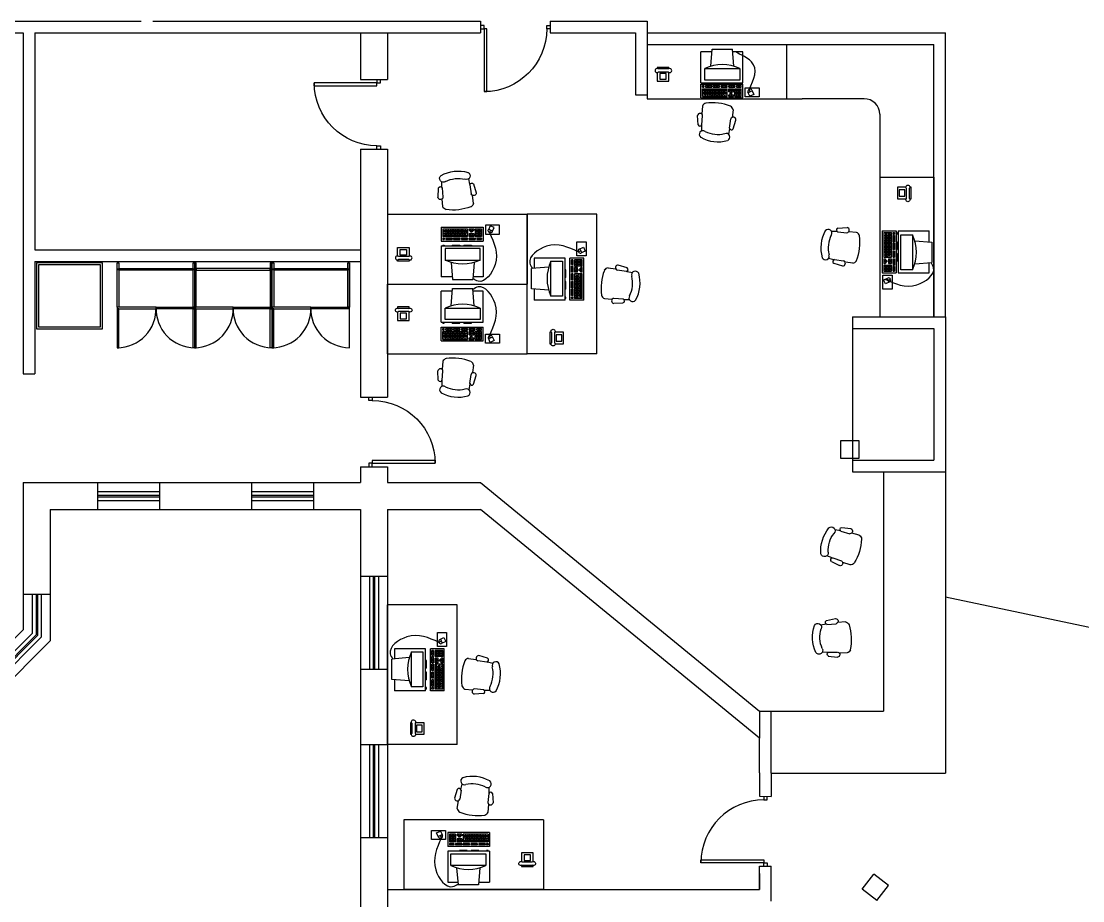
# Model space of a CAD drawing. Extents: x -211487 to 129179, y -113885 to 115281.
# Drawn here: x -31466 to -17771, y -102963 to -91615 of the extents above; entities that cross this region are included whole.
import ezdxf

# ---------------------------------------------------------------- set-up
doc = ezdxf.new("R2010")
doc.units = 0
doc.layers.get('0').update_dxf_attribs({"linetype": 'CONTINUOUS'})
for name, color, linetype in [('00 Furniture and Equp', 7, 'CONTINUOUS'), ('BLD-PART', 7, 'CONTINUOUS'), ('BLD-STRUCT', 7, 'CONTINUOUS'), ('DOOR', 7, 'CONTINUOUS'), ('FURNITURE', 7, 'CONTINUOUS'), ('New Works', 7, 'CONTINUOUS')]:
    doc.layers.add(name, color=color, linetype=linetype)

# ---------------------------------------------------------------- blocks, each defined once
blk = doc.blocks.new('DOORX')
for p, q in [((0.05, 0), (0.05, 0.9)), ((0.05, 0.9), (0.09, 0.9)), ((0.09, 0.9), (0.09, 0)), ((0, 0), (0.05, 0)), ((0.09, 0), (0.05, 0)), ((0.05, 0), (0.05, -0.05)), ((0.05, -0.05), (0, -0.05)), ((0.95, 0), (0.95, -0.05)), ((1, 0), (0.95, 0)), ((0.95, -0.05), (1, -0.05))]:
    blk.add_line(p, q)
blk.add_arc((0.05, 0), 0.9, 0, 90)
blk = doc.blocks.new('STANDARD')
blk.add_blockref('DOORX', (0.537, 0.256))
blk = doc.blocks.new('SWIVEL-CHAIR')
for p, q in [((-0.313, 0.183), (-0.383, 0.176)), ((-0.308, 0.229), (-0.191, 0.25)), ((-0.304, 0.18), (-0.185, 0.183)), ((-0.064, 0.2), (-0.161, 0.197)), ((-0.313, -0.183), (-0.383, -0.176)), ((-0.308, -0.229), (-0.191, -0.25)), ((-0.304, -0.18), (-0.185, -0.183)), ((-0.064, -0.2), (-0.161, -0.197))]:
    blk.add_line(p, q)
for centre, radius, start, end in [((-0.047, 0), 0.453, 157.2611, 202.7389), ((-0.424, 0.15), 0.048, 330.3175, 148.735), ((-0.298, 0.205), 0.0258, 112.2235, 257.7173), ((-0.193, 0.216), 0.0341, 284.0068, 86.4868), ((-0.08, 0.137), 0.0651, 22.4327, 75.4917), ((-0.656, 0), 0.656, 345.758, 14.242), ((-0.04, 0), 0.364, 159.7134, 200.2866), ((-0.424, -0.15), 0.048, 211.265, 29.6825), ((-0.298, -0.205), 0.0258, 102.2827, 247.7765), ((-0.193, -0.216), 0.0341, 273.5132, 75.9932), ((-0.08, -0.137), 0.0651, 284.5083, 337.5673)]:
    blk.add_arc(centre, radius, start, end)
blk = doc.blocks.new('PHONE2')
for p, q in [((731.465, 499.332), (731.615, 499.332)), ((731.465, 499.314), (731.465, 499.332)), ((731.615, 499.332), (731.615, 499.316)), ((731.465, 499.155), (731.465, 499.268)), ((731.469, 499.312), (731.604, 499.312)), ((731.471, 499.272), (731.601, 499.272)), ((731.615, 499.266), (731.615, 499.155)), ((731.615, 499.155), (731.465, 499.155))]:
    blk.add_line(p, q)
blk.add_lwpolyline([(731.499, 499.252), (731.581, 499.252), (731.581, 499.179), (731.499, 499.179)], close=True)
for centre, start, end in [((731.454, 499.291), 55.297, 312.206), ((731.618, 499.291), 227.794, 124.703)]:
    blk.add_arc(centre, 0.0256, start, end)
blk = doc.blocks.new('COMPUTER')
for p, q in [((180.579, 126.474), (180.598, 126.696)), ((180.598, 126.696), (180.858, 126.696)), ((180.878, 126.474), (180.858, 126.696)), ((180.452, 126.262), (180.452, 126.662)), ((180.595, 126.662), (180.452, 126.662)), ((180.992, 126.662), (180.861, 126.662)), ((180.992, 126.262), (180.992, 126.662)), ((180.503, 126.296), (180.503, 126.446)), ((180.503, 126.446), (180.953, 126.446)), ((180.953, 126.446), (180.953, 126.296)), ((180.953, 126.296), (180.503, 126.296)), ((180.452, 126.262), (180.992, 126.262)), ((180.452, 126.021), (180.452, 126.201)), ((180.452, 126.201), (180.992, 126.201)), ((180.472, 126.252), (180.472, 126.262)), ((180.472, 126.252), (180.492, 126.252)), ((180.472, 126.161), (180.472, 126.181)), ((180.472, 126.181), (180.492, 126.181)), ((180.472, 126.161), (180.492, 126.161)), ((180.472, 126.121), (180.472, 126.141)), ((180.472, 126.141), (180.792, 126.141)), ((180.492, 126.252), (180.492, 126.262)), ((180.492, 126.161), (180.492, 126.181)), ((180.492, 126.121), (180.492, 126.141)), ((180.512, 126.181), (180.592, 126.181)), ((180.512, 126.161), (180.512, 126.181)), ((180.512, 126.161), (180.592, 126.161)), ((180.512, 126.121), (180.512, 126.141)), ((180.532, 126.161), (180.532, 126.181)), ((180.532, 126.121), (180.532, 126.141)), ((180.552, 126.161), (180.552, 126.181)), ((180.552, 126.121), (180.552, 126.141)), ((180.572, 126.161), (180.572, 126.181)), ((180.572, 126.121), (180.572, 126.141)), ((180.592, 126.252), (180.592, 126.262)), ((180.592, 126.252), (180.692, 126.252)), ((180.592, 126.161), (180.592, 126.181)), ((180.592, 126.121), (180.592, 126.141)), ((180.612, 126.181), (180.692, 126.181)), ((180.612, 126.161), (180.612, 126.181)), ((180.612, 126.161), (180.692, 126.161)), ((180.612, 126.121), (180.612, 126.141)), ((180.632, 126.161), (180.632, 126.181)), ((180.632, 126.121), (180.632, 126.141)), ((180.652, 126.161), (180.652, 126.181)), ((180.652, 126.121), (180.652, 126.141)), ((180.672, 126.161), (180.672, 126.181)), ((180.672, 126.121), (180.672, 126.141)), ((180.692, 126.252), (180.692, 126.262)), ((180.692, 126.161), (180.692, 126.181)), ((180.692, 126.121), (180.692, 126.141)), ((180.712, 126.181), (180.792, 126.181)), ((180.712, 126.161), (180.712, 126.181)), ((180.712, 126.161), (180.792, 126.161)), ((180.712, 126.121), (180.712, 126.141)), ((180.732, 126.161), (180.732, 126.181)), ((180.732, 126.121), (180.732, 126.141)), ((180.742, 126.252), (180.742, 126.262)), ((180.742, 126.252), (180.842, 126.252)), ((180.752, 126.161), (180.752, 126.181)), ((180.752, 126.121), (180.752, 126.141)), ((180.772, 126.161), (180.772, 126.181)), ((180.792, 126.161), (180.792, 126.181)), ((180.792, 126.121), (180.792, 126.141)), ((180.812, 126.181), (180.892, 126.181)), ((180.812, 126.161), (180.812, 126.181)), ((180.812, 126.161), (180.892, 126.161)), ((180.812, 126.141), (180.872, 126.141)), ((180.812, 126.121), (180.812, 126.141)), ((180.832, 126.161), (180.832, 126.181)), ((180.832, 126.121), (180.832, 126.141)), ((180.842, 126.252), (180.842, 126.262)), ((180.852, 126.161), (180.852, 126.181)), ((180.852, 126.121), (180.852, 126.141)), ((180.872, 126.161), (180.872, 126.181)), ((180.872, 126.121), (180.872, 126.141)), ((180.892, 126.161), (180.892, 126.181)), ((180.892, 126.141), (180.972, 126.141)), ((180.892, 126.041), (180.892, 126.141)), ((180.912, 126.181), (180.972, 126.181)), ((180.912, 126.161), (180.912, 126.181)), ((180.912, 126.161), (180.972, 126.161)), ((180.912, 126.041), (180.912, 126.141)), ((180.932, 126.161), (180.932, 126.181)), ((180.932, 126.041), (180.932, 126.141)), ((180.952, 126.161), (180.952, 126.181)), ((180.952, 126.041), (180.952, 126.141)), ((180.972, 126.161), (180.972, 126.181)), ((180.972, 126.041), (180.972, 126.141)), ((180.992, 126.021), (180.992, 126.201)), ((180.452, 126.021), (180.992, 126.021)), ((180.472, 126.041), (180.472, 126.121)), ((180.472, 126.121), (180.792, 126.121)), ((180.472, 126.101), (180.772, 126.101)), ((180.472, 126.081), (180.792, 126.081)), ((180.472, 126.061), (180.792, 126.061)), ((180.472, 126.041), (180.792, 126.041)), ((180.502, 126.101), (180.502, 126.121)), ((180.502, 126.061), (180.502, 126.081)), ((180.512, 126.081), (180.512, 126.101)), ((180.512, 126.041), (180.512, 126.061)), ((180.522, 126.101), (180.522, 126.121)), ((180.522, 126.061), (180.522, 126.081)), ((180.532, 126.081), (180.532, 126.101)), ((180.542, 126.101), (180.542, 126.121)), ((180.542, 126.061), (180.542, 126.081)), ((180.542, 126.041), (180.542, 126.061)), ((180.552, 126.081), (180.552, 126.101)), ((180.562, 126.101), (180.562, 126.121)), ((180.562, 126.061), (180.562, 126.081)), ((180.572, 126.081), (180.572, 126.101)), ((180.572, 126.041), (180.572, 126.061)), ((180.582, 126.101), (180.582, 126.121)), ((180.582, 126.061), (180.582, 126.081)), ((180.592, 126.081), (180.592, 126.101)), ((180.592, 126.041), (180.592, 126.061)), ((180.602, 126.101), (180.602, 126.121)), ((180.602, 126.061), (180.602, 126.081)), ((180.612, 126.081), (180.612, 126.101)), ((180.612, 126.041), (180.612, 126.061)), ((180.622, 126.101), (180.622, 126.121)), ((180.622, 126.061), (180.622, 126.081)), ((180.632, 126.081), (180.632, 126.101)), ((180.632, 126.041), (180.632, 126.061)), ((180.642, 126.101), (180.642, 126.121)), ((180.642, 126.061), (180.642, 126.081)), ((180.652, 126.081), (180.652, 126.101)), ((180.652, 126.041), (180.652, 126.061)), ((180.662, 126.101), (180.662, 126.121)), ((180.662, 126.061), (180.662, 126.081)), ((180.672, 126.081), (180.672, 126.101)), ((180.672, 126.041), (180.672, 126.061)), ((180.682, 126.101), (180.682, 126.121)), ((180.682, 126.061), (180.682, 126.081)), ((180.692, 126.081), (180.692, 126.101)), ((180.692, 126.041), (180.692, 126.061)), ((180.702, 126.101), (180.702, 126.121)), ((180.702, 126.061), (180.702, 126.081)), ((180.712, 126.081), (180.712, 126.101)), ((180.712, 126.041), (180.712, 126.061)), ((180.722, 126.101), (180.722, 126.121)), ((180.722, 126.061), (180.722, 126.081)), ((180.732, 126.081), (180.732, 126.101)), ((180.732, 126.041), (180.732, 126.061)), ((180.742, 126.101), (180.742, 126.121)), ((180.742, 126.061), (180.742, 126.081)), ((180.752, 126.081), (180.752, 126.101)), ((180.762, 126.101), (180.762, 126.121)), ((180.762, 126.041), (180.762, 126.061)), ((180.772, 126.081), (180.772, 126.101)), ((180.792, 126.061), (180.792, 126.121)), ((180.792, 126.041), (180.792, 126.061)), ((180.812, 126.101), (180.812, 126.121)), ((180.812, 126.121), (180.872, 126.121)), ((180.812, 126.101), (180.872, 126.101)), ((180.812, 126.061), (180.872, 126.061)), ((180.812, 126.041), (180.812, 126.061)), ((180.812, 126.041), (180.872, 126.041)), ((180.832, 126.101), (180.832, 126.121)), ((180.832, 126.081), (180.852, 126.081)), ((180.832, 126.041), (180.832, 126.081)), ((180.852, 126.101), (180.852, 126.121)), ((180.852, 126.041), (180.852, 126.081)), ((180.872, 126.101), (180.872, 126.121)), ((180.872, 126.041), (180.872, 126.061)), ((180.892, 126.121), (180.972, 126.121)), ((180.892, 126.101), (180.972, 126.101)), ((180.892, 126.081), (180.972, 126.081)), ((180.892, 126.061), (180.972, 126.061)), ((180.892, 126.041), (180.972, 126.041)), ((181.085, 126.002), (181.06, 126.056)), ((181.115, 126.071), (181.064, 126.047)), ((181.089, 126.059), (181.075, 126.09)), ((181.136, 126.026), (181.085, 126.002)), ((181.111, 126.08), (181.136, 126.026))]:
    blk.add_line(p, q)
blk.add_lwpolyline([(181.023, 126.11), (181.202, 126.11), (181.202, 125.992), (181.023, 125.992)], close=True)
for centre, radius, start, end in [((180.728, 125.964), 0.531, 64.9424, 115.0576), ((181.087, 126.065), 0.0285, 32.1079, 198.0088)]:
    blk.add_arc(centre, radius, start, end)
blk.add_open_spline([(181.075, 126.09), (181.135, 126.221), (181.239, 126.447), (180.996, 126.768), (180.883, 126.7), (180.859, 126.684)], degree=3, knots=[0, 0, 0, 0, 0.4194754, 0.7261337, 0.8047403, 0.8047403, 0.8047403, 0.8047403])

msp = doc.modelspace()

# ---------------------------------------------------------------- linework, layer by layer
for p, q in [((-23391, -91915), (-23391, -92615)), ((-22698, -92408), (-22698, -92008)), ((-22555, -92008), (-22698, -92008)), ((-22571, -92195), (-22552, -91974)), ((-22552, -91974), (-22292, -91974)), ((-22272, -92195), (-22292, -91974)), ((-22158, -92008), (-22289, -92008)), ((-22158, -92408), (-22158, -92008)), ((-21591, -92615), (-21591, -91915)), ((-23110, -92210), (-23260, -92210)), ((-23260, -92210), (-23260, -92226)), ((-23260, -92275), (-23260, -92387)), ((-23114, -92230), (-23249, -92230)), ((-23117, -92270), (-23247, -92270)), ((-23110, -92227), (-23110, -92210)), ((-23110, -92387), (-23110, -92274)), ((-22647, -92374), (-22647, -92224)), ((-22647, -92224), (-22197, -92224)), ((-22197, -92224), (-22197, -92374)), ((-23260, -92387), (-23110, -92387)), ((-22698, -92408), (-22158, -92408)), ((-22698, -92605), (-22698, -92425)), ((-22698, -92425), (-22158, -92425)), ((-22678, -92418), (-22678, -92408)), ((-22678, -92418), (-22658, -92418)), ((-22658, -92418), (-22658, -92408)), ((-22197, -92374), (-22647, -92374)), ((-22558, -92418), (-22558, -92408)), ((-22558, -92418), (-22458, -92418)), ((-22458, -92418), (-22458, -92408)), ((-22408, -92418), (-22408, -92408)), ((-22408, -92418), (-22308, -92418)), ((-22308, -92418), (-22308, -92408)), ((-22158, -92605), (-22158, -92425)), ((-22678, -92465), (-22678, -92445)), ((-22678, -92445), (-22658, -92445)), ((-22678, -92465), (-22658, -92465)), ((-22678, -92505), (-22678, -92485)), ((-22678, -92485), (-22358, -92485)), ((-22678, -92585), (-22678, -92505)), ((-22678, -92505), (-22358, -92505)), ((-22678, -92525), (-22378, -92525)), ((-22678, -92545), (-22358, -92545)), ((-22678, -92565), (-22358, -92565)), ((-22658, -92465), (-22658, -92445)), ((-22658, -92505), (-22658, -92485)), ((-22648, -92525), (-22648, -92505)), ((-22648, -92565), (-22648, -92545)), ((-22638, -92445), (-22558, -92445)), ((-22638, -92465), (-22638, -92445)), ((-22638, -92465), (-22558, -92465)), ((-22638, -92505), (-22638, -92485)), ((-22638, -92545), (-22638, -92525)), ((-22638, -92585), (-22638, -92565)), ((-22628, -92525), (-22628, -92505)), ((-22628, -92565), (-22628, -92545)), ((-22618, -92465), (-22618, -92445)), ((-22618, -92505), (-22618, -92485)), ((-22618, -92545), (-22618, -92525)), ((-22608, -92525), (-22608, -92505)), ((-22608, -92565), (-22608, -92545)), ((-22608, -92585), (-22608, -92565)), ((-22598, -92465), (-22598, -92445)), ((-22598, -92505), (-22598, -92485)), ((-22598, -92545), (-22598, -92525)), ((-22588, -92525), (-22588, -92505)), ((-22588, -92565), (-22588, -92545)), ((-22578, -92465), (-22578, -92445)), ((-22578, -92505), (-22578, -92485)), ((-22578, -92545), (-22578, -92525)), ((-22578, -92585), (-22578, -92565)), ((-22568, -92525), (-22568, -92505)), ((-22568, -92565), (-22568, -92545)), ((-22558, -92465), (-22558, -92445)), ((-22558, -92505), (-22558, -92485)), ((-22558, -92545), (-22558, -92525)), ((-22558, -92585), (-22558, -92565)), ((-22548, -92525), (-22548, -92505)), ((-22548, -92565), (-22548, -92545)), ((-22538, -92445), (-22458, -92445)), ((-22538, -92465), (-22538, -92445)), ((-22538, -92465), (-22458, -92465)), ((-22538, -92505), (-22538, -92485)), ((-22538, -92545), (-22538, -92525)), ((-22538, -92585), (-22538, -92565)), ((-22528, -92525), (-22528, -92505)), ((-22528, -92565), (-22528, -92545)), ((-22518, -92465), (-22518, -92445)), ((-22518, -92505), (-22518, -92485)), ((-22518, -92545), (-22518, -92525)), ((-22518, -92585), (-22518, -92565)), ((-22508, -92525), (-22508, -92505)), ((-22508, -92565), (-22508, -92545)), ((-22498, -92465), (-22498, -92445)), ((-22498, -92505), (-22498, -92485)), ((-22498, -92545), (-22498, -92525)), ((-22498, -92585), (-22498, -92565)), ((-22488, -92525), (-22488, -92505)), ((-22488, -92565), (-22488, -92545)), ((-22478, -92465), (-22478, -92445)), ((-22478, -92505), (-22478, -92485)), ((-22478, -92545), (-22478, -92525)), ((-22478, -92585), (-22478, -92565)), ((-22468, -92525), (-22468, -92505)), ((-22468, -92565), (-22468, -92545)), ((-22458, -92465), (-22458, -92445)), ((-22458, -92505), (-22458, -92485)), ((-22458, -92545), (-22458, -92525)), ((-22458, -92585), (-22458, -92565)), ((-22448, -92525), (-22448, -92505)), ((-22448, -92565), (-22448, -92545)), ((-22438, -92445), (-22358, -92445)), ((-22438, -92465), (-22438, -92445)), ((-22438, -92465), (-22358, -92465)), ((-22438, -92505), (-22438, -92485)), ((-22438, -92545), (-22438, -92525)), ((-22438, -92585), (-22438, -92565)), ((-22428, -92525), (-22428, -92505)), ((-22428, -92565), (-22428, -92545)), ((-22418, -92465), (-22418, -92445)), ((-22418, -92505), (-22418, -92485)), ((-22418, -92545), (-22418, -92525)), ((-22418, -92585), (-22418, -92565)), ((-22408, -92525), (-22408, -92505)), ((-22408, -92565), (-22408, -92545)), ((-22398, -92465), (-22398, -92445)), ((-22398, -92505), (-22398, -92485)), ((-22398, -92545), (-22398, -92525)), ((-22388, -92525), (-22388, -92505)), ((-22388, -92585), (-22388, -92565)), ((-22378, -92465), (-22378, -92445)), ((-22378, -92545), (-22378, -92525)), ((-22358, -92465), (-22358, -92445)), ((-22358, -92505), (-22358, -92485)), ((-22358, -92565), (-22358, -92505)), ((-22358, -92585), (-22358, -92565)), ((-22338, -92445), (-22258, -92445)), ((-22338, -92465), (-22338, -92445)), ((-22338, -92465), (-22258, -92465)), ((-22338, -92485), (-22278, -92485)), ((-22338, -92505), (-22338, -92485)), ((-22338, -92525), (-22338, -92505)), ((-22338, -92505), (-22278, -92505)), ((-22338, -92525), (-22278, -92525)), ((-22338, -92565), (-22278, -92565)), ((-22338, -92585), (-22338, -92565)), ((-22318, -92465), (-22318, -92445)), ((-22318, -92505), (-22318, -92485)), ((-22318, -92525), (-22318, -92505)), ((-22318, -92545), (-22298, -92545)), ((-22318, -92585), (-22318, -92545)), ((-22298, -92465), (-22298, -92445)), ((-22298, -92505), (-22298, -92485)), ((-22298, -92525), (-22298, -92505)), ((-22298, -92585), (-22298, -92545)), ((-22278, -92465), (-22278, -92445)), ((-22278, -92505), (-22278, -92485)), ((-22278, -92525), (-22278, -92505)), ((-22278, -92585), (-22278, -92565)), ((-22258, -92465), (-22258, -92445)), ((-22258, -92485), (-22178, -92485)), ((-22258, -92585), (-22258, -92485)), ((-22258, -92505), (-22178, -92505)), ((-22258, -92525), (-22178, -92525)), ((-22258, -92545), (-22178, -92545)), ((-22258, -92565), (-22178, -92565)), ((-22238, -92445), (-22178, -92445)), ((-22238, -92465), (-22238, -92445)), ((-22238, -92465), (-22178, -92465)), ((-22238, -92585), (-22238, -92485)), ((-22218, -92465), (-22218, -92445)), ((-22218, -92585), (-22218, -92485)), ((-22198, -92465), (-22198, -92445)), ((-22198, -92585), (-22198, -92485)), ((-22178, -92465), (-22178, -92445)), ((-22178, -92585), (-22178, -92485)), ((-22065, -92582), (-22090, -92528)), ((-22035, -92513), (-22086, -92537)), ((-22060, -92525), (-22075, -92494)), ((-22014, -92558), (-22065, -92582)), ((-22039, -92504), (-22014, -92558)), ((-23391, -92615), (-21391, -92615)), ((-23391, -92615), (-21591, -92615)), ((-22698, -92605), (-22158, -92605)), ((-22678, -92712), (-22687, -92809)), ((-22678, -92585), (-22358, -92585)), ((-22338, -92585), (-22278, -92585)), ((-22258, -92585), (-22178, -92585)), ((-20591, -92615), (-21391, -92615)), ((-22735, -92951), (-22743, -92832)), ((-22686, -92952), (-22675, -92834)), ((-22281, -92758), (-22295, -92855)), ((-20391, -92815), (-20391, -95427)), ((-22690, -92961), (-22692, -93032)), ((-22329, -92994), (-22312, -92876)), ((-22281, -93004), (-22246, -92890)), ((-22327, -93004), (-22342, -93073)), ((-20391, -93627), (-19691, -93627)), ((-19691, -93627), (-19691, -95427)), ((-26741, -94106), (-26741, -95006)), ((-26741, -94106), (-26741, -95006)), ((-26741, -94106), (-24941, -94106)), ((-24941, -94106), (-24941, -95006)), ((-24941, -95906), (-24941, -94106)), ((-24041, -94106), (-24941, -94106)), ((-24941, -95906), (-24941, -94106)), ((-24041, -95906), (-24041, -94106)), ((-20358, -94320), (-20358, -94860)), ((-20358, -94320), (-20178, -94320)), ((-20338, -94340), (-20258, -94340)), ((-20338, -94340), (-20338, -94660)), ((-20318, -94340), (-20318, -94660)), ((-20298, -94340), (-20298, -94660)), ((-20278, -94340), (-20278, -94640)), ((-20258, -94340), (-20238, -94340)), ((-20258, -94340), (-20258, -94660)), ((-20258, -94360), (-20238, -94360)), ((-20238, -94340), (-20238, -94660)), ((-20218, -94340), (-20198, -94340)), ((-20218, -94340), (-20218, -94360)), ((-20218, -94360), (-20198, -94360)), ((-20198, -94340), (-20198, -94360)), ((-20178, -94320), (-20178, -94860)), ((-20162, -94340), (-20162, -94360)), ((-20162, -94340), (-20152, -94340)), ((-20162, -94360), (-20152, -94360)), ((-20152, -94320), (-19752, -94320)), ((-20152, -94320), (-20152, -94860)), ((-19752, -94463), (-19752, -94320)), ((-20338, -94380), (-20318, -94380)), ((-20338, -94410), (-20318, -94410)), ((-20338, -94440), (-20318, -94440)), ((-20338, -94460), (-20318, -94460)), ((-20338, -94480), (-20318, -94480)), ((-20318, -94370), (-20298, -94370)), ((-20318, -94390), (-20298, -94390)), ((-20318, -94410), (-20298, -94410)), ((-20318, -94430), (-20298, -94430)), ((-20318, -94450), (-20298, -94450)), ((-20318, -94470), (-20298, -94470)), ((-20318, -94490), (-20298, -94490)), ((-20298, -94380), (-20278, -94380)), ((-20298, -94400), (-20278, -94400)), ((-20298, -94420), (-20278, -94420)), ((-20298, -94440), (-20278, -94440)), ((-20298, -94460), (-20278, -94460)), ((-20298, -94480), (-20278, -94480)), ((-20278, -94370), (-20258, -94370)), ((-20278, -94390), (-20258, -94390)), ((-20278, -94410), (-20258, -94410)), ((-20278, -94430), (-20258, -94430)), ((-20278, -94450), (-20258, -94450)), ((-20278, -94470), (-20258, -94470)), ((-20278, -94490), (-20258, -94490)), ((-20258, -94380), (-20238, -94380)), ((-20258, -94400), (-20238, -94400)), ((-20258, -94420), (-20238, -94420)), ((-20258, -94440), (-20238, -94440)), ((-20258, -94460), (-20238, -94460)), ((-20258, -94480), (-20238, -94480)), ((-20218, -94380), (-20218, -94460)), ((-20218, -94380), (-20198, -94380)), ((-20218, -94400), (-20198, -94400)), ((-20218, -94420), (-20198, -94420)), ((-20218, -94440), (-20198, -94440)), ((-20218, -94460), (-20198, -94460)), ((-20218, -94480), (-20218, -94560)), ((-20218, -94480), (-20198, -94480)), ((-20198, -94380), (-20198, -94460)), ((-20198, -94480), (-20198, -94560)), ((-20162, -94460), (-20152, -94460)), ((-20162, -94460), (-20162, -94560)), ((-20118, -94371), (-19968, -94371)), ((-20118, -94821), (-20118, -94371)), ((-19968, -94371), (-19968, -94821)), ((-19939, -94447), (-19718, -94466)), ((-19718, -94466), (-19718, -94726)), ((-20338, -94500), (-20318, -94500)), ((-20338, -94520), (-20318, -94520)), ((-20338, -94540), (-20318, -94540)), ((-20338, -94560), (-20318, -94560)), ((-20338, -94580), (-20318, -94580)), ((-20338, -94600), (-20318, -94600)), ((-20338, -94630), (-20318, -94630)), ((-20318, -94510), (-20298, -94510)), ((-20318, -94530), (-20298, -94530)), ((-20318, -94550), (-20298, -94550)), ((-20318, -94570), (-20298, -94570)), ((-20318, -94590), (-20298, -94590)), ((-20318, -94610), (-20298, -94610)), ((-20298, -94500), (-20278, -94500)), ((-20298, -94520), (-20278, -94520)), ((-20298, -94540), (-20278, -94540)), ((-20298, -94560), (-20278, -94560)), ((-20298, -94580), (-20278, -94580)), ((-20298, -94600), (-20278, -94600)), ((-20298, -94620), (-20278, -94620)), ((-20278, -94510), (-20258, -94510)), ((-20278, -94530), (-20258, -94530)), ((-20278, -94550), (-20258, -94550)), ((-20278, -94570), (-20258, -94570)), ((-20278, -94590), (-20258, -94590)), ((-20278, -94610), (-20258, -94610)), ((-20278, -94630), (-20258, -94630)), ((-20258, -94500), (-20238, -94500)), ((-20258, -94520), (-20238, -94520)), ((-20258, -94540), (-20238, -94540)), ((-20258, -94560), (-20238, -94560)), ((-20258, -94580), (-20238, -94580)), ((-20258, -94600), (-20238, -94600)), ((-20258, -94620), (-20238, -94620)), ((-20218, -94500), (-20198, -94500)), ((-20218, -94520), (-20198, -94520)), ((-20218, -94540), (-20198, -94540)), ((-20218, -94560), (-20198, -94560)), ((-20218, -94580), (-20218, -94660)), ((-20218, -94580), (-20198, -94580)), ((-20218, -94600), (-20198, -94600)), ((-20218, -94620), (-20198, -94620)), ((-20198, -94580), (-20198, -94660)), ((-20162, -94560), (-20152, -94560)), ((-20162, -94610), (-20152, -94610)), ((-20162, -94610), (-20162, -94710)), ((-20338, -94660), (-20318, -94660)), ((-20338, -94680), (-20338, -94740)), ((-20338, -94680), (-20318, -94680)), ((-20338, -94700), (-20298, -94700)), ((-20338, -94720), (-20298, -94720)), ((-20338, -94740), (-20318, -94740)), ((-20338, -94760), (-20338, -94840)), ((-20338, -94760), (-20238, -94760)), ((-20318, -94660), (-20258, -94660)), ((-20318, -94680), (-20318, -94740)), ((-20318, -94760), (-20318, -94840)), ((-20298, -94640), (-20278, -94640)), ((-20298, -94700), (-20298, -94720)), ((-20298, -94760), (-20298, -94840)), ((-20278, -94680), (-20278, -94740)), ((-20278, -94680), (-20258, -94680)), ((-20278, -94700), (-20258, -94700)), ((-20278, -94720), (-20258, -94720)), ((-20278, -94740), (-20258, -94740)), ((-20278, -94760), (-20278, -94840)), ((-20258, -94660), (-20238, -94660)), ((-20258, -94680), (-20258, -94740)), ((-20258, -94680), (-20238, -94680)), ((-20258, -94700), (-20238, -94700)), ((-20258, -94720), (-20238, -94720)), ((-20258, -94740), (-20238, -94740)), ((-20258, -94760), (-20258, -94840)), ((-20238, -94680), (-20238, -94740)), ((-20238, -94760), (-20238, -94840)), ((-20218, -94640), (-20198, -94640)), ((-20218, -94660), (-20198, -94660)), ((-20218, -94680), (-20218, -94760)), ((-20218, -94680), (-20198, -94680)), ((-20218, -94700), (-20198, -94700)), ((-20218, -94720), (-20198, -94720)), ((-20218, -94740), (-20198, -94740)), ((-20218, -94760), (-20198, -94760)), ((-20198, -94680), (-20198, -94760)), ((-20162, -94710), (-20152, -94710)), ((-19939, -94746), (-19718, -94726)), ((-19752, -94860), (-19752, -94729)), ((-20358, -94860), (-20178, -94860)), ((-20338, -94780), (-20238, -94780)), ((-20338, -94800), (-20238, -94800)), ((-20338, -94820), (-20238, -94820)), ((-20338, -94840), (-20238, -94840)), ((-20218, -94780), (-20218, -94840)), ((-20218, -94780), (-20198, -94780)), ((-20218, -94800), (-20198, -94800)), ((-20218, -94820), (-20198, -94820)), ((-20218, -94840), (-20198, -94840)), ((-20198, -94780), (-20198, -94840)), ((-20152, -94860), (-19752, -94860)), ((-19968, -94821), (-20118, -94821)), ((-26741, -95906), (-26741, -95006)), ((-26741, -95006), (-24941, -95006)), ((-26741, -95906), (-26741, -95006)), ((-26741, -95006), (-24941, -95006)), ((-24941, -95906), (-24941, -95006)), ((-20340, -94953), (-20286, -94928)), ((-20316, -95004), (-20340, -94953)), ((-20262, -94979), (-20316, -95004)), ((-20271, -94983), (-20295, -94932)), ((-20283, -94957), (-20252, -94943)), ((-20591, -95427), (-19691, -95427)), ((-26741, -95906), (-24941, -95906)), ((-24041, -95906), (-24941, -95906)), ((-26741, -100945), (-26741, -99145)), ((-25841, -99145), (-26741, -99145)), ((-25841, -100945), (-25841, -99145)), ((-25841, -100945), (-26741, -100945)), ((-26530, -101917), (-26530, -102817)), ((-24730, -101917), (-26530, -101917)), ((-24730, -101917), (-24730, -102817)), ((-24730, -102817), (-26530, -102817))]:
    msp.add_line(p, q)
for points in [[(-23144, -92289), (-23226, -92289), (-23226, -92363), (-23144, -92363), (-23144, -92289)], [(-22127, -92474), (-21948, -92474), (-21948, -92592), (-22127, -92592)], [(-20232, -94891), (-20232, -95070), (-20350, -95070), (-20350, -94891)]]:
    msp.add_lwpolyline(points, close=True)
for centre, radius, start, end in [((-23264, -92251), 25.6, 55.297, 312.206), ((-23100, -92251), 25.6, 227.794, 124.703), ((-22422, -92705), 531, 64.9424, 115.0576), ((-22063, -92519), 28.5, 32.1079, 198.0088), ((-22617, -92735), 65.1, 105.7558, 158.8148), ((-22548, -93323), 656, 69.0811, 97.5652), ((-22346, -92767), 65.1, 7.8314, 60.8904), ((-20591, -92815), 200, 360, 90), ((-22709, -92838), 34.1, 7.3299, 169.8099), ((-22280, -92888), 34.1, 356.8363, 159.3163), ((-22710, -92944), 25.8, 195.5466, 341.0404), ((-22671, -93075), 48, 53.6406, 232.0581), ((-22478, -92718), 453, 240.5842, 286.0621), ((-22477, -92711), 364, 243.0365, 283.6097), ((-22372, -93110), 48, 294.5882, 113.0056), ((-22303, -92992), 25.8, 185.6058, 331.0996), ((-20449, -94596), 531, 334.9424, 25.0576), ((-20277, -94955), 28.5, 302.1079, 108.0088)]:
    msp.add_arc(centre, radius, start, end)
for points in [[(-22075, -92496), (-22015, -92365), (-21911, -92139), (-22289, -92008), (-22219, -92008), (-22289, -92008)], [(-20323, -94943), (-20193, -95003), (-19967, -95107), (-19645, -94864), (-19714, -94751), (-19729, -94727)]]:
    msp.add_open_spline(points, degree=3, knots=[0, 0, 0, 0, 0.4194754, 0.7261337, 0.8047403, 0.8047403, 0.8047403, 0.8047403])
at = {"layer": '00 Furniture and Equp'}
msp.add_line((-21940, -102612), (-21941, -102817), dxfattribs=at)
at = {"layer": 'BLD-PART'}
for p, q in [((-47591, -91615), (-29920, -91615)), ((-29770, -91615), (-25541, -91615)), ((-25541, -91615), (-25541, -91765)), ((-24641, -91615), (-24641, -91765)), ((-24641, -91615), (-23391, -91615)), ((-23391, -91615), (-23391, -92565)), ((-36841, -91765), (-31441, -91765)), ((-31441, -91765), (-31441, -96165)), ((-31291, -91765), (-31291, -94565)), ((-31291, -91765), (-25541, -91765)), ((-24641, -91765), (-23541, -91765)), ((-23541, -91765), (-23541, -92565)), ((-23541, -92565), (-23391, -92565)), ((-31291, -94565), (-27091, -94565)), ((-31291, -94715), (-27091, -94715)), ((-31291, -94715), (-31291, -96165)), ((-31291, -94715), (-27091, -94715)), ((-31291, -94715), (-31291, -96165)), ((-20741, -95427), (-19541, -95427)), ((-19541, -95427), (-19541, -97427)), ((-20741, -95577), (-19691, -95577)), ((-19691, -95577), (-19691, -97277)), ((-31441, -96165), (-31291, -96165)), ((-20741, -97277), (-19691, -97277)), ((-20741, -97427), (-19541, -97427)), ((-19541, -99041), (-15075, -99980)), ((-21941, -100515), (-21941, -100865)), ((-21790, -101315), (-21790, -100520)), ((-21940, -101312), (-21941, -100865)), ((-21940, -101312), (-21940, -101613)), ((-21790, -101315), (-21790, -101616)), ((-21940, -101613), (-21790, -101616)), ((-21941, -102817), (-21941, -102517)), ((-21941, -102517), (-21791, -102517)), ((-21941, -102517), (-21886, -102517)), ((-21791, -102967), (-21791, -102517)), ((-26741, -102817), (-21941, -102817))]:
    msp.add_line(p, q, dxfattribs=at)
at = {"layer": 'BLD-PART', "color": 7}
for p, q in [((-20892, -97026), (-20662, -97026)), ((-20892, -97256), (-20892, -97026)), ((-20662, -97026), (-20662, -97256)), ((-20662, -97256), (-20892, -97256)), ((-20617, -102813), (-20466, -102619)), ((-20279, -102765), (-20466, -102619)), ((-20429, -102958), (-20617, -102813)), ((-20429, -102958), (-20279, -102765))]:
    msp.add_line(p, q, dxfattribs=at)
at = {"layer": 'BLD-STRUCT'}
for p, q in [((-27091, -91765), (-27091, -92365)), ((-26741, -91765), (-26741, -92365)), ((-27091, -92365), (-26741, -92365)), ((-27091, -93265), (-26741, -93265)), ((-27091, -93265), (-27091, -96465)), ((-26741, -93265), (-26741, -96465)), ((-27091, -96465), (-26741, -96465)), ((-27091, -97365), (-26741, -97365)), ((-27091, -97365), (-27091, -97565)), ((-26741, -97365), (-26741, -97565)), ((-31441, -97565), (-27091, -97565)), ((-31441, -97565), (-31441, -99010)), ((-30483, -97565), (-30483, -97915)), ((-29683, -97565), (-29683, -97915)), ((-28494, -97565), (-28494, -97915)), ((-27694, -97565), (-27694, -97915)), ((-26741, -97565), (-25541, -97565)), ((-25541, -97565), (-21941, -100515)), ((-31091, -97915), (-27091, -97915)), ((-31091, -97915), (-31091, -99610)), ((-27091, -97915), (-27091, -105178)), ((-26741, -97915), (-26741, -105323)), ((-26741, -97915), (-25541, -97915)), ((-21941, -100865), (-25541, -97915)), ((-27091, -98774), (-26741, -98774)), ((-31091, -99010), (-31441, -99010)), ((-31441, -99010), (-31441, -99465)), ((-31441, -99465), (-32291, -100315)), ((-31091, -99610), (-32146, -100665)), ((-27091, -99974), (-26741, -99974)), ((-27091, -100945), (-26741, -100945)), ((-27091, -102145), (-26741, -102145))]:
    msp.add_line(p, q, dxfattribs=at)
at = {"layer": 'DOOR'}
for p, q in [((-30483, -97681), (-29683, -97681)), ((-30483, -97731), (-29683, -97731)), ((-30483, -97749), (-29683, -97749)), ((-28494, -97681), (-27694, -97681)), ((-28494, -97731), (-27694, -97731)), ((-28494, -97749), (-27694, -97749)), ((-30483, -97799), (-29683, -97799)), ((-28494, -97799), (-27694, -97799)), ((-26975, -98774), (-26975, -99974)), ((-26925, -98774), (-26925, -99974)), ((-26907, -98774), (-26907, -99974)), ((-26857, -98774), (-26857, -99974)), ((-31325, -99010), (-31325, -99513)), ((-31275, -99010), (-31275, -99533)), ((-31257, -99010), (-31257, -99541)), ((-31207, -99010), (-31207, -99562)), ((-31325, -99513), (-32243, -100431)), ((-31275, -99533), (-32223, -100481)), ((-31257, -99541), (-32215, -100499)), ((-31207, -99562), (-32194, -100549)), ((-26975, -100945), (-26975, -102145)), ((-26925, -100945), (-26925, -102145)), ((-26907, -100945), (-26907, -102145)), ((-26857, -100945), (-26857, -102145))]:
    msp.add_line(p, q, dxfattribs=at)
at = {"layer": 'FURNITURE'}
for p, q in [((-29232, -94730), (-29232, -95305)), ((-29227, -94730), (-29227, -95305)), ((-27234, -94730), (-27234, -95305)), ((-27230, -94730), (-27230, -95305)), ((-27230, -95827), (-27230, -94730)), ((-30227, -94805), (-30227, -94827)), ((-28232, -94805), (-28232, -94827)), ((-28230, -94805), (-28230, -94827)), ((-29727, -95305), (-29227, -95305)), ((-29727, -95327), (-29727, -95305)), ((-28732, -95305), (-29232, -95305)), ((-29232, -95305), (-29232, -95327)), ((-29232, -95305), (-29232, -95327)), ((-29232, -95305), (-29232, -95327)), ((-29227, -95305), (-29227, -95327)), ((-29227, -95305), (-29227, -95327)), ((-29227, -95305), (-29227, -95327)), ((-28732, -95327), (-28732, -95305)), ((-27730, -95305), (-27230, -95305)), ((-27730, -95327), (-27730, -95305)), ((-27234, -95305), (-27234, -95327)), ((-27234, -95305), (-27234, -95327)), ((-27234, -95305), (-27234, -95327)), ((-29227, -95327), (-29727, -95327)), ((-29232, -95327), (-28732, -95327)), ((-27230, -95327), (-27730, -95327)), ((-20741, -95427), (-20741, -97427))]:
    msp.add_line(p, q, dxfattribs=at)
for points in [[(-31268, -94734), (-31268, -95584), (-30418, -95584), (-30418, -94734), (-31268, -94734)], [(-30227, -95305), (-30227, -94730), (-30205, -94730), (-30205, -95305)], [(-29249, -95305), (-29249, -94730), (-29227, -94730), (-29227, -95305)], [(-29210, -95305), (-29210, -94730), (-29232, -94730), (-29232, -95305)], [(-28232, -95305), (-28232, -94730), (-28254, -94730), (-28254, -95305)], [(-28230, -95305), (-28230, -94730), (-28208, -94730), (-28208, -95305)], [(-27252, -95305), (-27252, -94730), (-27230, -94730), (-27230, -95305)], [(-30205, -94805), (-29249, -94805), (-29249, -94827), (-30205, -94827)], [(-28254, -94805), (-29210, -94805), (-29210, -94827), (-28254, -94827)], [(-28208, -94805), (-27252, -94805), (-27252, -94827), (-28208, -94827), (-28208, -94805)], [(-29727, -95305), (-30227, -95305), (-30227, -95327), (-29727, -95327)], [(-28732, -95305), (-28232, -95305), (-28232, -95327), (-28732, -95327)], [(-27730, -95305), (-28230, -95305), (-28230, -95327), (-27730, -95327)], [(-30205, -95827), (-30205, -95327), (-30227, -95327), (-30227, -95827)], [(-29249, -95827), (-29249, -95327), (-29227, -95327), (-29227, -95827)], [(-29210, -95827), (-29210, -95327), (-29232, -95327), (-29232, -95827)], [(-28254, -95827), (-28254, -95327), (-28232, -95327), (-28232, -95827)], [(-28208, -95827), (-28208, -95327), (-28230, -95327), (-28230, -95827)]]:
    msp.add_lwpolyline(points, close=True, dxfattribs=at)
msp.add_lwpolyline([(-31243, -94759), (-31243, -95559), (-30443, -95559), (-30443, -94759), (-31243, -94759)], dxfattribs=at)
for centre, start, end in [((-30227, -95327), 270, 2.5218), ((-29227, -95327), 177.4782, 270), ((-29232, -95327), 270, 2.5218), ((-28232, -95327), 177.4782, 270), ((-28230, -95327), 270, 2.5218), ((-27230, -95327), 177.4782, 270)]:
    msp.add_arc(centre, 500, start, end, dxfattribs=at)
at = {"layer": 'New Works'}
for p, q in [((-23391, -91765), (-21908, -91765)), ((-21908, -91765), (-19541, -91765)), ((-19541, -95427), (-19541, -91765)), ((-23391, -91915), (-22240, -91915)), ((-23391, -91915), (-21908, -91915)), ((-21908, -91915), (-19691, -91915)), ((-19691, -95427), (-19691, -91915)), ((-20341, -97427), (-20341, -100515)), ((-19541, -97427), (-19541, -101315)), ((-21941, -100515), (-20341, -100515)), ((-21791, -101315), (-19541, -101315))]:
    msp.add_line(p, q, dxfattribs=at)

# ---------------------------------------------------------------- block references
for name, p, xscale, yscale, zscale, rotation in [('SWIVEL-CHAIR', (-25822, -94047), -999.9999999999994, 999.9999999999994, 999.9999999999994, 96.6768732080382), ('PHONE2', (-519318, -825372), -1000, 1000, 1000, 270), ('COMPUTER', (-206500, 31748), -1000, 1000, 1000, 180), ('SWIVEL-CHAIR', (-20651, -94546), 999.9999999999999, 999.9999999999999, 999.9999999999999, 353.3231267919618), ('COMPUTER', (101813, -275665), 1000, 1000, 1000, 89.99999999999999), ('PHONE2', (705004, 404621), 1000, 1000, 1000, 180), ('SWIVEL-CHAIR', (-23982, -94987), 999.9999999999991, 999.9999999999991, 999.9999999999991, 173.3231267919618), ('PHONE2', (474686, 635839), -1000, 1000, 1000, 90), ('SWIVEL-CHAIR', (-25822, -95966), 999.9999999999994, 999.9999999999994, 999.9999999999994, 83.32312679196177), ('COMPUTER', (100013, -280704), 1000, 1000, 1000, 89.99999999999999), ('SWIVEL-CHAIR', (-25782, -100026), 999.9999999999993, 999.9999999999993, 999.9999999999993, 173.3231267919618), ('PHONE2', (472886, 630800), -1000, 1000, 1000, 90), ('SWIVEL-CHAIR', (-25649, -101858), 999.9999999999995, 999.9999999999995, 999.9999999999995, 263.3231267919618), ('COMPUTER', (155029, 23938), 1000, 1000, 1000, 180), ('PHONE2', (-756475, 396810), -1000, 1000, 1000, 180)]:
    msp.add_blockref(name, p, dxfattribs=dict(xscale=xscale, yscale=yscale, zscale=zscale, rotation=rotation))
at = {"yscale": 1000, "zscale": 1000}
for name, p, xscale in [('COMPUTER', (-206500, -221761), 1000), ('PHONE2', (705004, -594633), -1000)]:
    msp.add_blockref(name, p, dxfattribs=dict(at, xscale=xscale))
at = {"layer": 'DOOR', "yscale": 900, "zscale": 900}
for p, xscale, rotation in [((-26024, -91483), -900, 180), ((-26646, -91882), -900, 90), ((-27167, -97847), -900, 270), ((-21656, -103000), 900, 89.99999999999953)]:
    msp.add_blockref('Standard', p, dxfattribs=dict(at, xscale=xscale, rotation=rotation))
at = {"layer": 'FURNITURE', "xscale": -1000, "yscale": 1000, "zscale": 1000}
for p, rotation in [((-20653, -98456), 162.8875216079645), ((-20758, -99561), 182.9767191654697)]:
    msp.add_blockref('SWIVEL-CHAIR', p, dxfattribs=dict(at, rotation=rotation))

doc.saveas('drawing.dxf')
